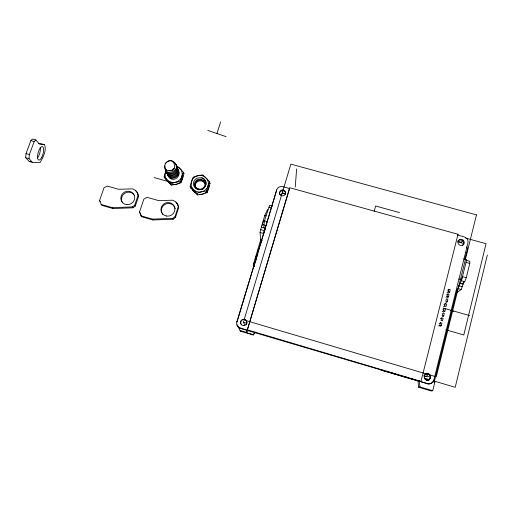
<?xml version="1.0" encoding="UTF-8"?>
<svg xmlns="http://www.w3.org/2000/svg" width="513" height="513" viewBox="0 0 513 513"><rect width="100%" height="100%" fill="white"/><g stroke="black" fill="none" stroke-linecap="round" stroke-linejoin="round"><path stroke-width="0.77" d="M461.899 283.856L464.746 281.695L466.259 277.68L469.78 263.425L469.799 261.284L466.054 260.238M206.021 184.039C206.822 176.062 193.818 175.517 193.452 183.359C192.965 187.489 197.486 190.81 201.34 189.547C204.527 190.323 207.233 180.852 205.501 185.379C202.968 194.081 189.201 186.411 196.505 180.319M282.657 190.156L282.599 192.862L285.536 193.677M295.244 187.078L296.617 168.989M165.968 169.226L165.956 170.592M25.65 157.703L26.022 153.618L30.857 140.594L32.543 139.036L35.884 139.966L39.347 144.038L44.516 144.538C46.895 150.578 42.983 157.369 40.136 162.518L32.556 162.448L29.254 161.512L25.65 157.703L28.997 158.645L32.556 162.448M28.997 158.645L29.382 154.56L34.211 141.53L35.884 139.966M199.589 175.279L193.132 177.184L190.137 186.392L190.746 188.047L197.434 194.934L202.045 194.215L207.105 192.631L210.041 183.449L209.573 181.762L202.827 174.875L198.191 175.561M209.022 186.77L208.785 188.079M166.013 170.463L164.122 176.953L165.353 178.973L171.316 185.09L175.953 184.385L180.948 182.795L183.936 173.676L183.442 172.349L181.16 169.797L176.421 165.558M168.495 181.307L164.122 176.953M164.955 165.891C163.634 179.101 184.103 169.367 173.535 161.601C167.828 157.427 160.826 166.86 167.18 170.361C179.832 174.452 174.439 153.278 165.122 163.692M254.121 266.67L253.371 264.233L260.719 239.93L260.046 232.485L260.668 229.619L264.759 215.524L267.683 209.407M207.105 192.631L206.611 191.003L208.329 184.353A8.663 8.298 -16.5 0 0 207.124 179.242L206.316 178.171M264.939 228.086L263.65 233.505L260.046 232.485M180.948 182.795L180.435 181.512L182.147 174.907A8.618 8.208 -19.8 0 0 180.993 169.835L180.198 168.771M191.394 181.724L191.15 183.045A8.663 8.298 -16.5 0 0 192.33 188.168L196.87 193.324L197.434 194.934M182.699 178.293L182.942 176.985A8.548 8.144 -19.8 0 0 182.981 175.67M165.359 172.31L165.103 173.612A8.618 8.208 -19.8 0 0 166.238 178.691L167.033 179.755M194.613 190.798L193.606 189.72M263.926 227.868C263.496 220.083 267.529 212.671 269.652 205.328L272.499 206.123M487.35 255.012L455.217 387.315L433.402 380.851M418.589 380.813L417.948 381.012L418.646 387.257L431.311 390.989L432.741 390.688L434.864 382.102L432.632 381.435M456.82 290.974L461.694 279.841L466.689 259.687L463.688 258.847M429.83 378.96L430.221 377.414M236.923 324.723A5.059 5.034 -42.8 0 0 240.385 328.391L427.476 383.647A5.38 5.13 47.1 0 0 433.844 380.107L467.946 242.931A5.143 4.835 27.1 0 0 464.175 236.859L457.346 234.967L458.013 234.268L289.633 187.707L247.272 330.141L240.257 328.057A5.079 5.053 -42.3 0 1 236.871 321.76L276.712 189.906A4.906 4.72 -1 0 1 282.785 186.681L289.595 188.56L247.272 330.141M457.198 289.454L434.133 382.294L434.864 382.102M464.727 259.136L467.728 248.876L466.657 246.766M438.583 325.986L439.827 325.223L440.455 322.722L441.892 323.139L441.263 325.64L440.007 326.396M441.661 317.919L441.033 320.413L442.469 320.83L443.091 318.329L441.661 317.919L440.398 318.727M442.168 311.692L443.437 310.827L444.059 308.345L445.489 308.749L444.867 311.237L443.585 312.103M444.63 306.049L445.252 303.574L446.682 303.978L446.06 306.46L444.63 306.049L443.354 306.954M445.887 297.38L447.015 296.533L447.637 294.064L449.061 294.475L448.445 296.937L447.304 297.784M447.067 292.673L448.202 291.788L448.824 289.332L450.247 289.736L449.632 292.198L448.484 293.07M443.668 316.027L444.29 313.533L442.86 313.122L442.232 315.617L443.668 316.027L442.398 316.854M447.253 301.695L447.875 299.22L446.445 298.816L445.823 301.285L447.253 301.695L445.957 302.625M427.476 383.647L420.423 381.557L420.974 381.39L458.013 234.268M458.122 241.129L457.923 241.892A3.206 3.014 27.1 0 0 459.917 245.169L460.719 245.4A3.206 3.014 27.1 0 0 464.175 243.13A3.206 3.014 27.1 0 0 461.963 239.494A3.206 3.014 27.1 0 0 458.122 241.129L461.065 242.38L463.271 240.206M374.195 211.273L375.638 206.014L399.486 212.587M455.653 293.526L461.155 289.505L463.88 281.913M237.968 326.634L237.666 325.896L240.398 331.167L253.268 334.989L253.159 334.598L246.65 332.661L247.24 330.09M246.65 332.661L247.478 329.91M253.512 265.195L254.666 261.386M255.589 258.34L256.737 254.525M257.661 251.479L258.353 249.19M260.194 243.091L260.886 240.809M251.582 273.865L237.006 322.113L236.871 321.76M251.812 273.102L262.303 238.385M262.528 237.628L276.712 189.906M255.083 263.131L256.224 259.354M257.135 256.333L257.821 254.063M261.245 242.726L261.931 240.462M216.916 133.534L220.628 122.011M141.024 215.864L152.438 219.122L172.657 218.391L175.036 216.621L178.312 206.592L177.427 203.802L175.549 201.66L172.676 200.211L158.594 200.596L147.154 197.358L143.864 199.082L139.536 211.959L141.582 216.717L152.951 219.968L173.086 219.243L175.459 217.474L178.716 207.483L177.427 203.802M208.086 185.68L209.573 181.762M100.984 204.418L112.276 207.643L132.348 206.906L134.733 205.149L138.093 195.203L137.247 192.439L135.406 190.317L132.572 188.887L118.593 189.271L107.275 186.065L103.992 187.784L99.554 200.545L101.702 205.315L112.956 208.534L132.944 207.797L135.317 206.046L138.664 196.139L137.247 192.439M181.897 176.222L183.442 172.349M461.488 279.296L462.489 276.622L466.259 277.68M208.579 188.72L208.009 189.945A8.58 8.221 -16.5 0 1 207.65 190.522M191.606 181.083L192.189 179.851A8.663 8.298 -16.5 0 1 196.21 176.203L197.511 175.722M207.88 186.328L207.303 187.559A8.663 8.298 -16.5 0 1 203.27 191.234L196.87 193.324M171.316 185.09L168.54 181.076A8.618 8.208 -19.8 0 0 173.721 182.525L180.435 181.512M182.487 178.928L181.91 180.14A8.548 8.144 -19.8 0 1 181.147 181.262M165.571 171.669L165.84 171.047M181.692 176.863L181.108 178.082A8.618 8.208 -19.8 0 1 177.081 181.724L175.779 182.211M190.746 188.047L191.054 187.348M194.574 190.765L194.664 190.573A8.663 8.298 -16.5 0 0 199.89 192.035L201.282 191.881M174.516 184.68L174.587 184.552A8.548 8.144 -19.8 0 1 172.541 184.391M174.176 168.161L171.714 170.348M192.221 188.335L193.138 189.239M201.667 177.71C204.623 178.158 205.835 181.916 206.021 183.981M204.527 179.653L206.034 182.102M178.774 167.347L178.684 167.462A8.618 8.208 -19.8 0 0 176.235 166.34M253.159 334.598L255.115 332.174M253.268 334.989L255.218 332.584M204.546 179.762L203.994 179.133M447.682 290.223L448.824 289.332M195.498 192.926L194.453 192.086M446.502 294.93L447.637 294.064M443.969 304.491L445.252 303.574M169.322 183.199L168.418 182.275M442.783 309.224L444.059 308.345M178.813 167.379L179.73 168.296M196.594 180.262L196.979 180.005M439.205 323.498L440.455 322.722M280.117 194.812L282.881 193.337L285.645 194.106M197.069 179.96L198.563 179.377A5.092 4.886 2.1 0 1 199.685 179.217A5.092 4.912 2.1 0 1 201.372 179.447A5.092 4.95 0 0 1 202.411 179.89A5.092 4.97 -3 0 1 203.712 180.948A5.085 4.976 -7.3 0 1 204.354 181.859A5.085 4.989 -16 0 1 204.764 182.891A5.085 4.983 -22.2 0 1 204.937 183.994A5.085 4.97 -27.6 0 1 204.725 185.648A5.079 4.944 -33.1 0 1 204.277 186.681M381.39 369.867L380.922 370.11L417.191 380.787M170.752 183.821L175.1 182.371M425.566 374.381L426.739 373.983M202.718 194.055L204.02 193.581A8.58 8.221 -16.5 0 0 204.636 193.273M176.626 184.231L177.28 184.02M429.278 376.157L427.419 376.747L424.27 375.817M433.293 380.261L433.844 380.107M418.646 387.257L419.955 386.911L432.741 390.688M193.016 190.586L193.985 191.606M175.953 184.385L174.567 184.667M201.962 191.721L206.611 191.003M202.045 194.215L200.673 194.382A8.58 8.221 -16.5 0 1 199.3 194.331M170.643 170.624L169.021 170.528M192.984 190.554L193.183 190.541A8.58 8.221 -16.5 0 1 192.856 189.97M29.254 161.512L30.786 161.531M38.289 143.339L44.516 144.538M465.413 238.013L486.048 243.72L463.79 334.976L445.81 329.776M457.987 241.931L463.784 243.54M465.233 252.434L466.74 252.858M30.857 140.594L34.211 141.53M268.844 207.194L271.704 207.996M466.022 262.374L469.78 263.425M154.253 177.62L172.855 182.833M264.759 215.524L266.202 215.928M26.022 153.618L29.382 154.56M264.702 220.879L267.568 221.687M458.68 278.989L461.694 279.841M262.143 224.149L263.592 224.559M263.727 224.931L265.869 225.534M460.982 280.637L464.746 281.695M261.329 227.067L265.33 228.272M459.68 283.227L463.226 284.157M260.668 229.619L264.278 230.638M458.551 285.645L462.348 286.722M458.122 288.646L461.155 289.505M448.202 291.788L449.632 292.198M260.719 239.93L262.105 240.328M447.015 296.533L448.445 296.937M445.207 308.608L469.651 315.617M450.818 310.852L453.71 311.68M443.437 310.827L444.867 311.237M439.827 325.223L441.263 325.64M382.147 370.091L384.423 370.764M385.943 371.207L389.739 372.329M391.259 372.771L395.055 373.887M399.608 375.227L401.884 375.901M404.924 376.792L407.2 377.465M410.233 378.357L412.51 379.03M243.694 322.356L246.721 323.254M424.283 378.152L428.874 379.511M425.091 378.806L428.932 379.947M425.194 379.229L428.913 380.332M425.245 379.658L427.47 380.319M247.163 329.788L420.974 381.39M246.561 332.373L240.122 330.462L240.398 331.167M207.765 130.424L226.047 136.638M173.894 162.506C183.179 168.655 167.789 179.665 165.186 168.841M205.848 177.69L204.783 176.85A8.663 8.298 -16.5 0 0 199.576 175.401L199.544 175.286M209.477 182.955L210.041 183.449M183.391 173.189L183.936 173.676M190.137 186.392L192.195 188.309M168.456 181.269L167.494 180.236M176.094 166.084C183.276 173.394 166.943 181.108 166.295 170.778M177.12 168.706C184.238 175.946 168.065 183.583 167.424 173.349M175.972 202.577L177.838 204.706M137.817 193.388L135.406 190.317M167.956 181.801L167.167 180.743A8.548 8.144 -19.8 0 1 166.571 179.576M99.554 200.545L100.279 201.462M112.276 207.643L112.956 208.534M204.879 183.449L203.379 181.833L201.878 181.095A5.059 4.854 2.1 0 0 199.089 181.018A5.059 4.809 0.7 0 0 198.044 181.41A5.059 4.771 -2.2 0 0 197.107 182.006A5.059 4.745 -4.6 0 0 196.332 182.782A5.059 4.72 -7.3 0 0 195.556 184.186A5.059 4.7 -11.8 0 0 195.331 185.225A5.059 4.694 -14.9 0 0 195.357 186.27A5.059 4.694 -18 0 0 195.851 187.758A5.059 4.707 -22.7 0 0 196.466 188.611M175.869 164.846C181.602 172.015 167.103 178.883 165.571 169.72M176.222 165.737C181.666 172.451 168.54 179.621 166.084 171.259M176.914 167.501C182.583 174.606 168.232 181.397 166.712 172.323M177.254 168.379C182.91 175.459 168.597 182.224 167.091 173.176M177.928 170.104C181.339 174.196 176.652 180.691 171.688 179.146A5.733 5.399 -24.7 0 1 169.899 178.184L168.174 175.472M132.348 206.906L132.944 207.797M134.733 205.149L135.317 206.046M139.536 211.959L141.582 216.717M152.438 219.122L152.951 219.968M138.093 195.203L138.664 196.139M172.657 218.391L173.086 219.243M175.036 216.621L175.459 217.474M177.921 183.757L177.921 183.757A8.548 8.144 -19.8 0 0 178.537 183.449M178.312 206.592L178.716 207.483M253.371 264.233L254.288 266.452M240.257 328.057L240.385 328.391M243.29 321.125L244.701 325.396M419.249 380.614L419.955 386.911M179.685 182.692A8.548 8.144 -19.8 0 1 179.127 183.09M209.054 185.443A8.58 8.221 -16.5 0 1 209.067 186.104M205.79 192.516A8.58 8.221 -16.5 0 1 205.226 192.914M201.641 180.268A5.079 4.841 1.3 0 1 203.148 181.006A5.072 4.944 -1.3 0 1 203.956 181.769A5.072 4.957 -5.1 0 1 204.597 182.679A5.066 4.97 -13.1 0 1 205.014 183.705M201.628 180.268A5.079 4.867 2.1 0 0 198.826 180.198A5.079 4.841 1.3 0 0 197.768 180.582A5.079 4.797 -1.2 0 0 196.415 181.551A5.079 4.771 -3.4 0 0 195.735 182.404A5.079 4.745 -6 0 0 195.273 183.378A5.079 4.72 -10.3 0 0 195.03 184.943A5.079 4.707 -13.4 0 0 195.184 185.982A5.079 4.707 -16.5 0 0 195.581 186.956A5.079 4.713 -21.2 0 0 196.582 188.181A5.079 4.726 -24.3 0 0 197.473 188.778A5.079 4.745 -27.1 0 0 198.493 189.162A5.079 4.784 -30.9 0 0 200.147 189.303A5.079 4.809 -33 0 0 201.25 189.092A5.079 4.841 -34.6 0 0 202.289 188.649A5.079 4.886 -35.5 0 0 203.616 187.591A5.079 4.918 -35 0 0 204.277 186.681M122.684 202.949A6.996 6.65 -27.7 0 1 124.883 193.189A6.996 6.65 -27.7 0 1 134.624 195.742M174.882 207.618A7.022 6.74 -24 0 1 175.215 208.746M162.698 214.344A7.022 6.74 -24 0 1 164.801 204.501A7.022 6.74 -24 0 1 174.644 207.079M40.258 147.308A6.983 2.552 -74.8 0 1 37.545 157.985M264.862 230.074A7.086 0.551 -74.2 0 1 265.163 228.676M262.117 225.438A7.086 0.584 -74.2 0 1 262.444 224.245M262.611 223.649A7.086 0.584 -74.2 0 1 262.964 222.462M263.137 221.892A7.086 0.584 -74.2 0 1 263.49 220.795M426.925 373.034A2.007 1.917 46.6 0 1 426.784 375.971A2.007 1.917 46.6 0 1 423.885 375.311M241.52 324.87A3.155 3.136 -40.4 0 1 243.091 319.65A3.155 3.136 -40.4 0 1 246.83 323.6M246.49 324.351A3.155 3.136 -40.4 0 1 245.971 324.986M426.489 380.133A3.341 3.187 46.9 0 0 428.118 373.951L427.291 373.695A3.341 3.187 46.9 0 0 424.892 374.24M457.904 241.072A3.193 3.007 27.2 0 1 462.63 240.905A3.193 3.007 27.2 0 1 462.418 245.464M279.617 194.331A3.052 2.937 -0.7 0 1 282.637 190.695A3.052 2.937 -0.7 0 1 285.51 194.44M431.984 382.576A5.361 5.111 47.2 0 1 426.951 383.795M476.474 214.889L436.268 376.856L244.034 320.009L290.865 164.147L476.474 214.889M424.392 375.369L424.174 376.189A3.347 3.193 46.9 0 0 426.733 379.915A3.347 3.193 46.9 0 0 430.542 377.863A3.347 3.193 46.9 0 0 428.644 373.772L427.823 373.515A3.347 3.193 46.9 0 0 424.392 375.369M126.564 204.636A7.028 6.675 -27.7 0 0 134.271 195.331A7.028 6.675 -27.7 0 0 122.402 193.837A7.028 6.675 -27.7 0 0 126.564 204.636M166.802 216.095A7.047 6.765 -23.9 0 0 174.458 206.72A7.047 6.765 -23.9 0 0 162.48 205.206A7.047 6.765 -23.9 0 0 166.802 216.095M41.521 157.78A6.99 2.527 -74.8 0 0 42.643 146.686A6.99 2.527 -74.8 0 0 37.609 155.548A6.99 2.527 -74.8 0 0 41.521 157.78M243.604 325.518A3.161 3.149 -39.9 0 0 246.477 320.856A3.161 3.149 -39.9 0 0 241.014 320.715A3.161 3.149 -39.9 0 0 243.604 325.518M281.015 195.389A3.059 2.943 -0.7 0 0 285.658 192.914A3.059 2.943 -0.7 0 0 281.118 190.285A3.059 2.943 -0.7 0 0 281.015 195.389"/></g></svg>
